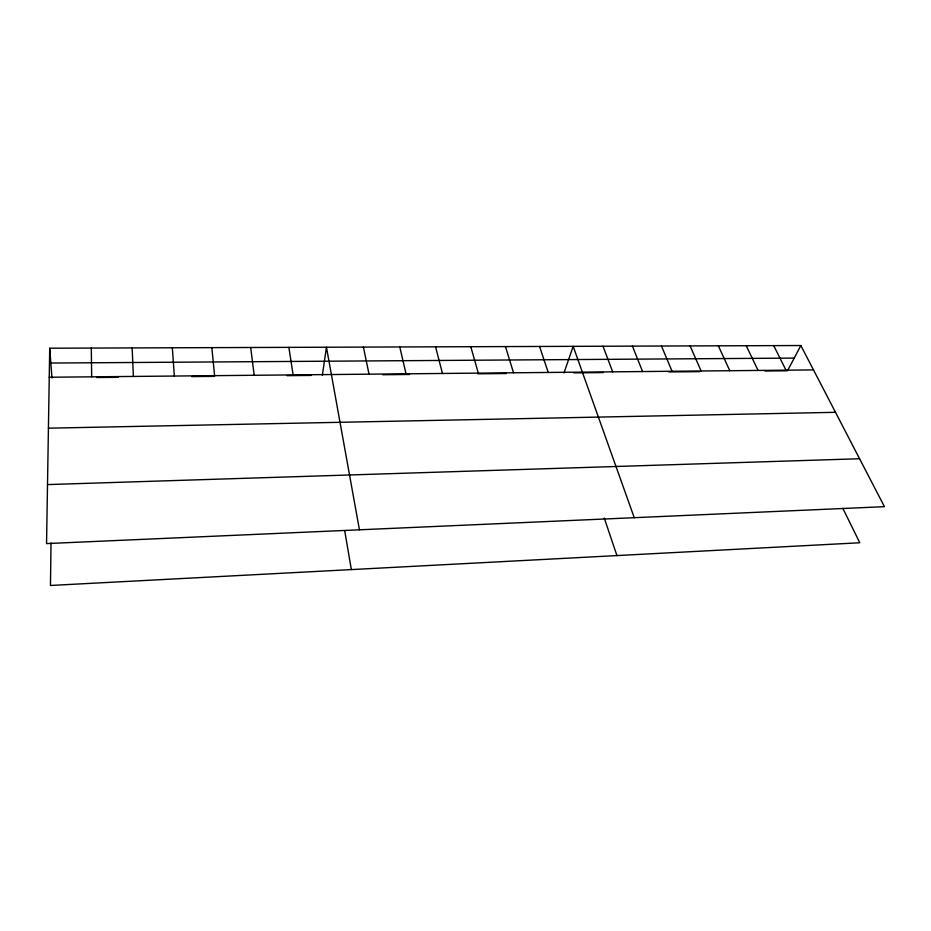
<?xml version="1.0" encoding="UTF-8"?>
<svg xmlns="http://www.w3.org/2000/svg" width="931" height="931" viewBox="0 0 931 931"><rect width="100%" height="100%" fill="white"/><g stroke="black" fill="none" stroke-linecap="round" stroke-linejoin="round"><path stroke-width="1.4" d="M51.03 542.994L50.46 585.471L859.779 542.761L842.823 508.291M49.715 348.217L46.55 543.588L884.45 506.673L800.846 345.529L49.715 348.217L51.973 377.963M322.335 375.321L326.455 347.228L359.436 529.797M563.988 372.959L573.17 346.344L634.244 517.694M800.846 345.529L787.521 370.782L765.061 371.004M47.504 484.586L859.581 458.739M48.424 428.179L835.503 412.317M49.238 377.241L813.496 369.91M96.824 377.52L118.19 377.311M191.693 376.59L214.491 376.368M286.992 375.659L311.024 375.426M382.711 374.728L409.512 374.471M477.789 373.808L506.324 373.529M573.74 372.865L603.358 372.575M668.889 371.935L699.53 371.644M50.844 363.043L794.213 358.098M773.719 345.622L785.973 370.166M746.22 345.727L758.078 370.433M718.348 345.82L729.799 370.713M690.104 345.925L701.124 370.98M661.476 346.029L672.054 371.26M632.44 346.134L642.576 371.55M603.009 346.239L612.679 371.83M604.266 518.055L616.927 555.586M539.573 346.46L548.219 372.458M505.452 346.588L513.528 372.784M470.795 346.716L478.278 373.122M435.568 346.832L442.458 373.471M399.783 346.96L406.044 373.82M363.416 347.1L369.025 374.169M344.726 530.845L351.359 569.597M288.878 347.368L293.114 374.902M250.683 347.496L254.198 375.274M211.837 347.635L214.607 375.659M172.34 347.787L174.341 376.043M132.155 347.926L133.366 376.438M91.296 348.078L91.68 376.834"/></g></svg>
